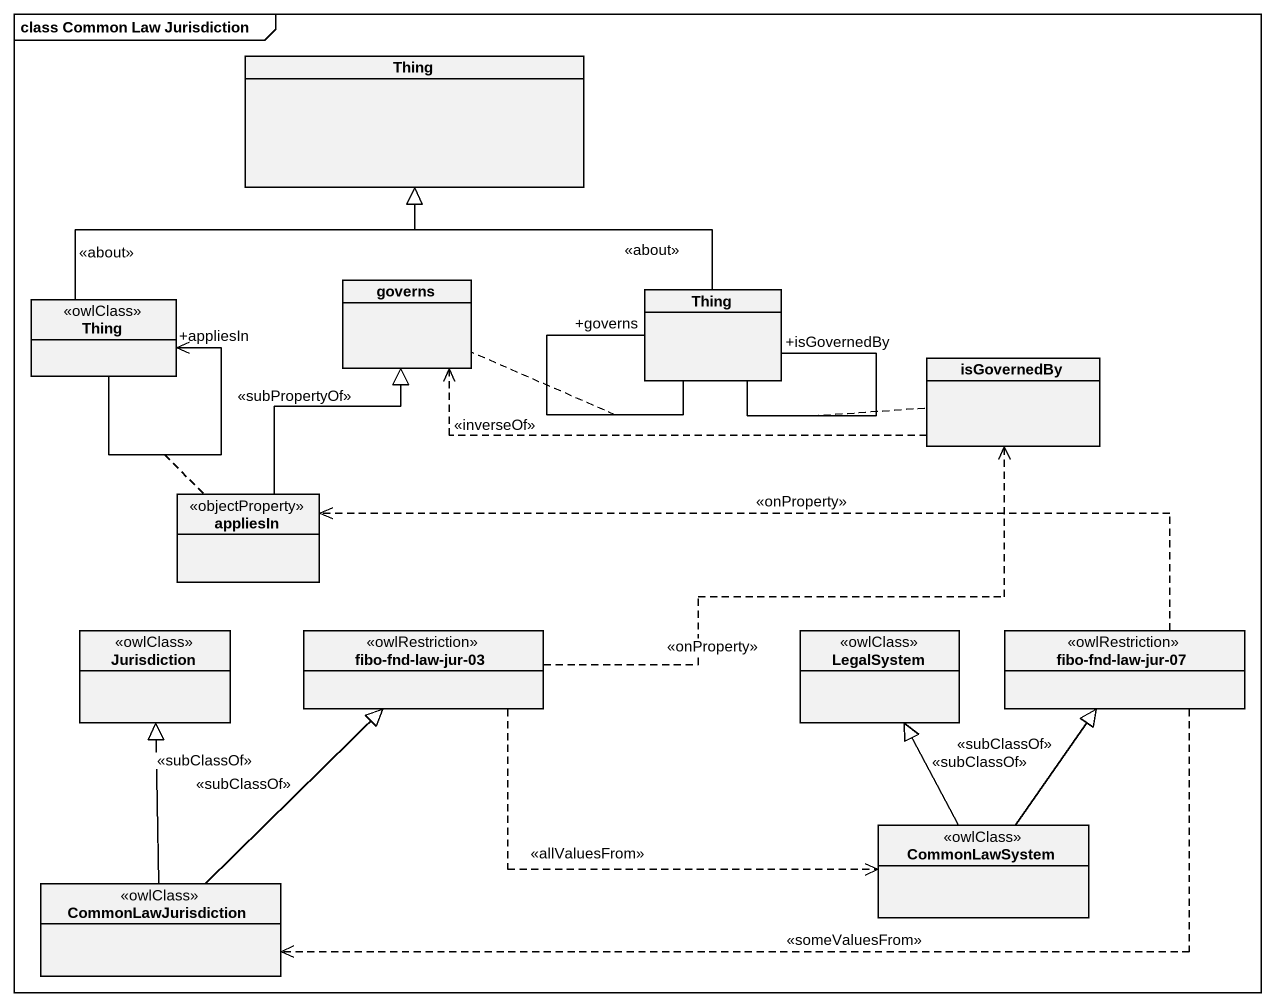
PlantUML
@startuml
mainframe class Common Law Jurisdiction
hide circle
hide empty members
class Thing
class "Thing" as Thing_2 <<owlClass>>
class governs
class "Thing" as Thing_3
class isGovernedBy
class appliesIn <<objectProperty>>
class Jurisdiction <<owlClass>>
class "fibo-fnd-law-jur-03" as fibo_fnd_law_jur_03 <<owlRestriction>>
class LegalSystem <<owlClass>>
class "fibo-fnd-law-jur-07" as fibo_fnd_law_jur_07 <<owlRestriction>>
class CommonLawJurisdiction <<owlClass>>
class CommonLawSystem <<owlClass>>
Thing_2 -up-|> Thing : <<about>>
Thing_2 --> "+appliesIn" Thing_2
(Thing_2, Thing_2) .. appliesIn
Thing_3 -up-|> Thing : <<about>>
Thing_3 -- "+isGovernedBy" Thing_3
(Thing_3, Thing_3) .. isGovernedBy
Thing_3 -- "+governs" Thing_3
(Thing_3, Thing_3) .. governs
isGovernedBy .left.> governs : <<inverseOf>>
appliesIn -up-|> governs : <<subPropertyOf>>
fibo_fnd_law_jur_03 .right.> isGovernedBy : <<onProperty>>
fibo_fnd_law_jur_03 .right.> CommonLawSystem : <<allValuesFrom>>
fibo_fnd_law_jur_07 .left.> appliesIn : <<onProperty>>
fibo_fnd_law_jur_07 .left.> CommonLawJurisdiction : <<someValuesFrom>>
CommonLawJurisdiction -up-|> Jurisdiction : <<subClassOf>>
CommonLawJurisdiction -up-|> fibo_fnd_law_jur_03 : <<subClassOf>>
CommonLawSystem -up-|> LegalSystem : <<subClassOf>>
CommonLawSystem -up-|> fibo_fnd_law_jur_07 : <<subClassOf>>
@enduml
